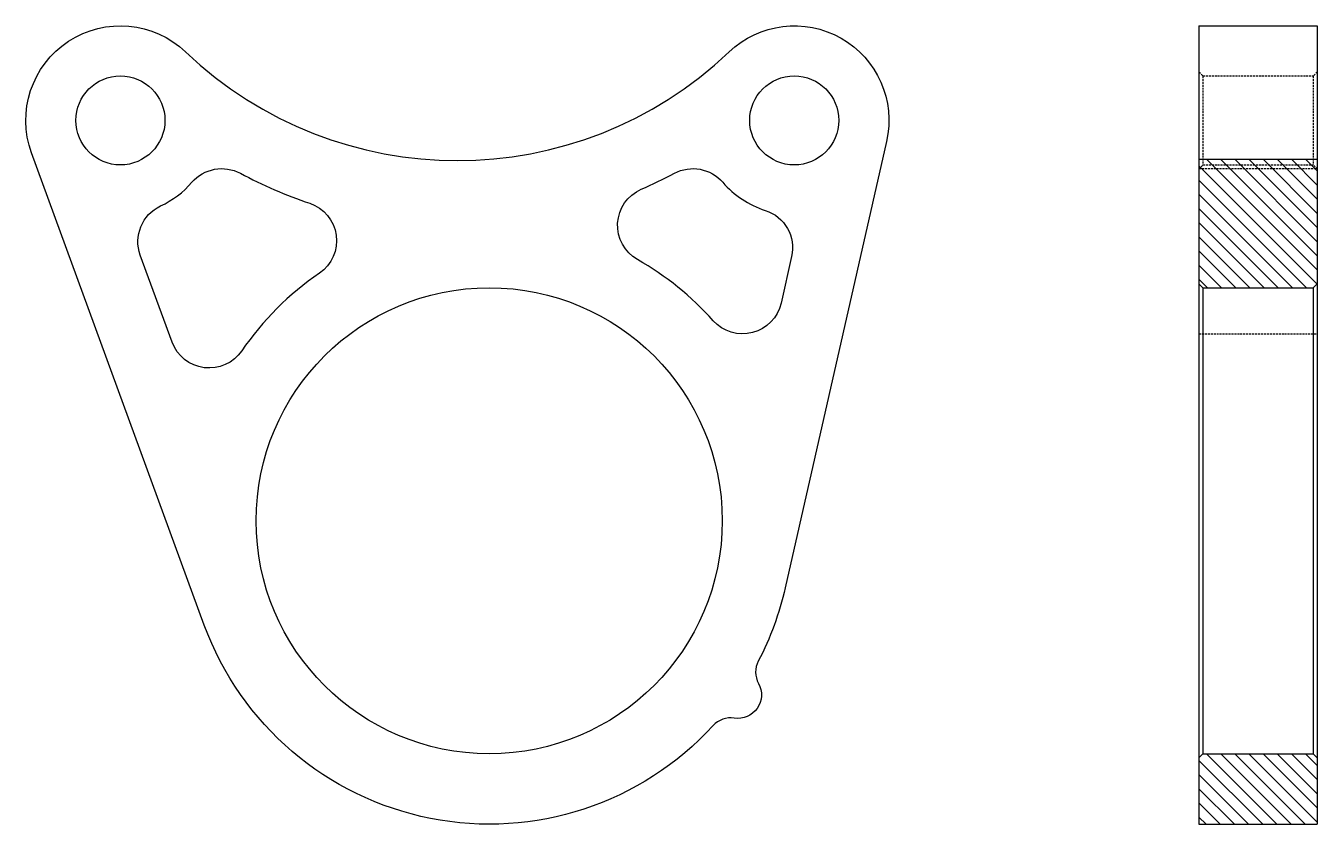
# Model space of a CAD drawing. Extents: x 587 to 751, y 466 to 568.
import ezdxf

# ---------------------------------------------------------------- set-up
doc = ezdxf.new("R2010")
doc.units = 0
doc.linetypes.add('HIDDEN', pattern=[0.375, 0.25, -0.125])
doc.layers.get('0').update_dxf_attribs({"linetype": 'CONTINUOUS'})

# ---------------------------------------------------------------- blocks, each defined once
blk = doc.blocks.new('*X4')
at = {"color": 0}
for p, q in [((737.12, 550.64), (751.17, 536.59)), ((738.92, 550.64), (751.17, 538.38)), ((740.71, 550.64), (751.17, 540.18)), ((742.51, 550.64), (751.17, 541.98)), ((744.3, 550.64), (751.17, 543.77)), ((746.1, 550.64), (751.17, 545.57)), ((747.9, 550.64), (751.17, 547.36)), ((749.69, 550.64), (751.17, 549.16)), ((736.17, 549.79), (751.17, 534.79)), ((736.17, 548), (749.82, 534.34)), ((736.17, 546.2), (748.03, 534.34)), ((736.17, 544.4), (746.23, 534.34)), ((736.17, 542.61), (744.43, 534.34)), ((736.17, 540.81), (742.64, 534.34)), ((736.17, 539.02), (740.84, 534.34)), ((736.17, 537.22), (739.05, 534.34)), ((736.17, 535.42), (737.25, 534.34))]:
    blk.add_line(p, q, dxfattribs=at)
blk = doc.blocks.new('*X5')
at = {"color": 0}
for p, q in [((737.13, 475.19), (746.06, 466.27)), ((738.93, 475.19), (747.85, 466.27)), ((740.72, 475.19), (749.65, 466.27)), ((742.52, 475.19), (751.17, 466.54)), ((744.31, 475.19), (751.17, 468.34)), ((746.11, 475.19), (751.17, 470.13)), ((747.91, 475.19), (751.17, 471.93)), ((749.7, 475.19), (751.17, 473.73)), ((736.17, 474.36), (744.26, 466.27)), ((736.17, 472.56), (742.46, 466.27)), ((736.17, 470.77), (740.67, 466.27)), ((736.17, 468.97), (738.87, 466.27)), ((736.17, 467.17), (737.08, 466.27))]:
    blk.add_line(p, q, dxfattribs=at)

msp = doc.modelspace()

# ---------------------------------------------------------------- linework, layer by layer
at = {"color": 0}
for p, q in [((736.17, 567.57), (751.17, 567.57)), ((736.17, 567.57), (736.17, 466.27)), ((751.17, 567.57), (751.17, 466.27)), ((736.17, 550.64), (751.17, 550.64)), ((736.67, 534.34), (736.17, 534.84)), ((736.67, 534.34), (750.67, 534.34)), ((736.67, 534.34), (736.67, 475.19)), ((750.67, 534.34), (751.17, 534.84)), ((750.67, 534.34), (750.67, 475.19)), ((736.67, 475.19), (736.17, 474.69)), ((736.67, 475.19), (750.67, 475.19)), ((750.67, 475.19), (751.17, 474.69)), ((736.17, 466.27), (751.17, 466.27))]:
    msp.add_line(p, q, dxfattribs=at)
at = {"color": 0, "linetype": 'HIDDEN'}
for p, q in [((736.17, 561.72), (736.67, 561.22)), ((736.67, 561.22), (750.67, 561.22)), ((736.67, 561.22), (736.67, 549.92)), ((751.17, 561.72), (750.67, 561.22)), ((750.67, 561.22), (750.67, 549.92)), ((736.17, 549.42), (736.67, 549.92)), ((736.17, 549.45), (751.17, 549.45)), ((736.67, 549.92), (750.67, 549.92)), ((751.17, 549.42), (750.67, 549.92)), ((736.17, 528.48), (751.17, 528.48))]:
    msp.add_line(p, q, dxfattribs=at)
for points in [[(680.29, 484.13, -0.622405), (677.2, 479.72, 0.250919), (674.53, 478.78, -0.562632), (609.97, 491.54), (588.05, 551.45, -0.79319), (607.6, 564.26, 0.399889), (676.55, 564.26, -0.742501), (696.53, 552.91), (683.67, 496.25, -0.064504), (680.26, 486.96, 0.250919)], [(608.4, 547.72, -0.350338), (614.54, 548.86, 0.041099), (623.35, 545.05, -0.61817), (624.58, 536.19, 0.092355), (614.71, 526.32, -0.609527), (605.89, 527.44), (601.85, 538.46, -0.388567), (604.42, 544.71, 0.105073)], [(675.75, 547.72, 0.137435), (681.15, 544.15, -0.388567), (684.49, 538.28), (683.15, 532.37, -0.609527), (674.54, 530.15, 0.08153), (664.94, 537.9, -0.61817), (665.41, 546.83, 0.019933), (669.61, 548.86, -0.350338)]]:
    msp.add_lwpolyline(points, format="xyb", close=True)
for centre, radius in [((599.32, 555.57), 5.65), ((684.82, 555.57), 5.65), ((646.12, 504.77), 29.57)]:
    msp.add_circle(centre, radius)

# ---------------------------------------------------------------- block references
at = {"color": 5, "linetype": 'CONTINUOUS'}
for name in ['*X4', '*X5']:
    msp.add_blockref(name, (0, 0), dxfattribs=at)

doc.saveas('drawing.dxf')
